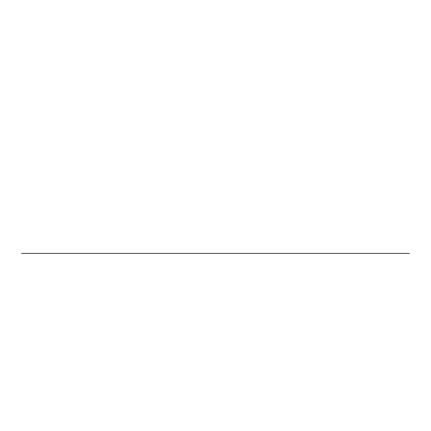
<?xml version="1.0" encoding="UTF-8"?>
<svg xmlns="http://www.w3.org/2000/svg" width="431" height="431" viewBox="0 0 431 431"><rect width="100%" height="100%" fill="white"/><g stroke="black" fill="none" stroke-linecap="round" stroke-linejoin="round"><path stroke-width="0.65" d="M21.55 253.266L409.45 253.266"/></g></svg>
